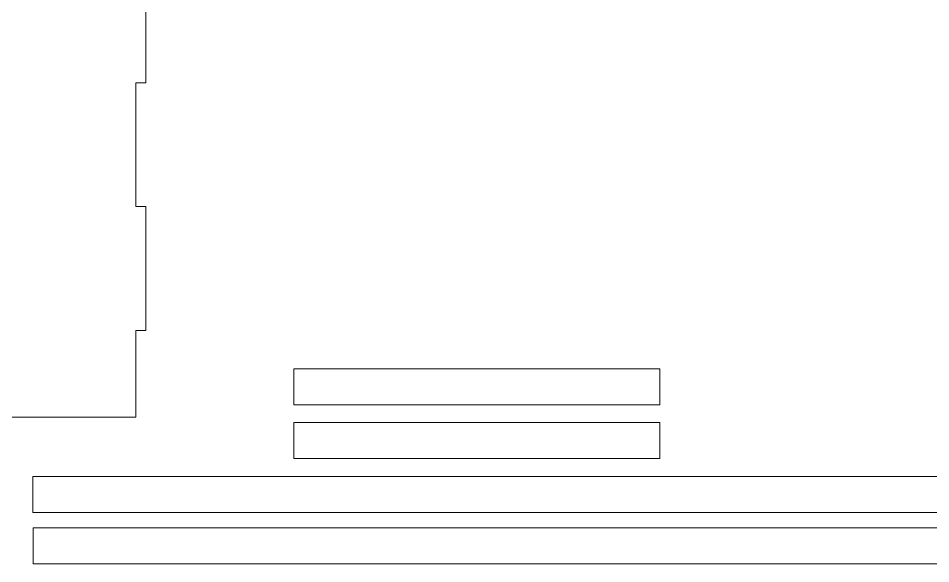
# Model space of a CAD drawing. Header units: millimetres. Extents: x 0 to 802, y 0 to 796.
# Drawn here: x 195.8 to 475.1, y 205.3 to 372.1 of the extents above; entities that cross this region are included whole.
import ezdxf

# ---------------------------------------------------------------- set-up
doc = ezdxf.new("R2010")
doc.units = ezdxf.units.MM
doc.header["$MEASUREMENT"] = 0
doc.layers.add('Laag 1', color=7, linetype='Continuous', lineweight=0)

# ---------------------------------------------------------------- blocks, each defined once
blk = doc.blocks.new('Block_0')
at = {"layer": 'Laag 1', "color": 1, "lineweight": 15, "true_color": 0xff0000}
for points in [[(392.13, 253.9), (280.13, 253.9), (280.13, 264.9), (392.13, 264.9)], [(392.13, 237.42), (280.13, 237.42), (280.13, 248.42), (392.13, 248.42)], [(594.32, 220.94), (200.32, 220.94), (200.32, 231.94), (594.32, 231.94)], [(594.35, 205.27), (200.35, 205.27), (200.35, 216.27), (594.35, 216.27)]]:
    blk.add_lwpolyline(points, close=True, dxfattribs=at)

msp = doc.modelspace()

# ---------------------------------------------------------------- linework, layer by layer
at = {"layer": 'Laag 1', "color": 1, "lineweight": 15, "true_color": 0xff0000}
msp.add_lwpolyline([(94.82, 390.25), (94.82, 352.37), (97.82, 352.37), (97.82, 314.5), (94.82, 314.5), (94.82, 276.62), (97.82, 276.62), (97.82, 250.06), (145.88, 250.06), (145.88, 247.06), (183.75, 247.06), (183.75, 250.06), (221.63, 250.06), (231.82, 250.06), (231.82, 276.62), (234.82, 276.62), (234.82, 314.5), (231.82, 314.5), (231.82, 352.37), (234.82, 352.37), (234.82, 390.25)], dxfattribs=at)

# ---------------------------------------------------------------- block references
at = {"layer": 'Laag 1'}
msp.add_blockref('Block_0', (0, 0), dxfattribs=at)

doc.saveas('drawing.dxf')
